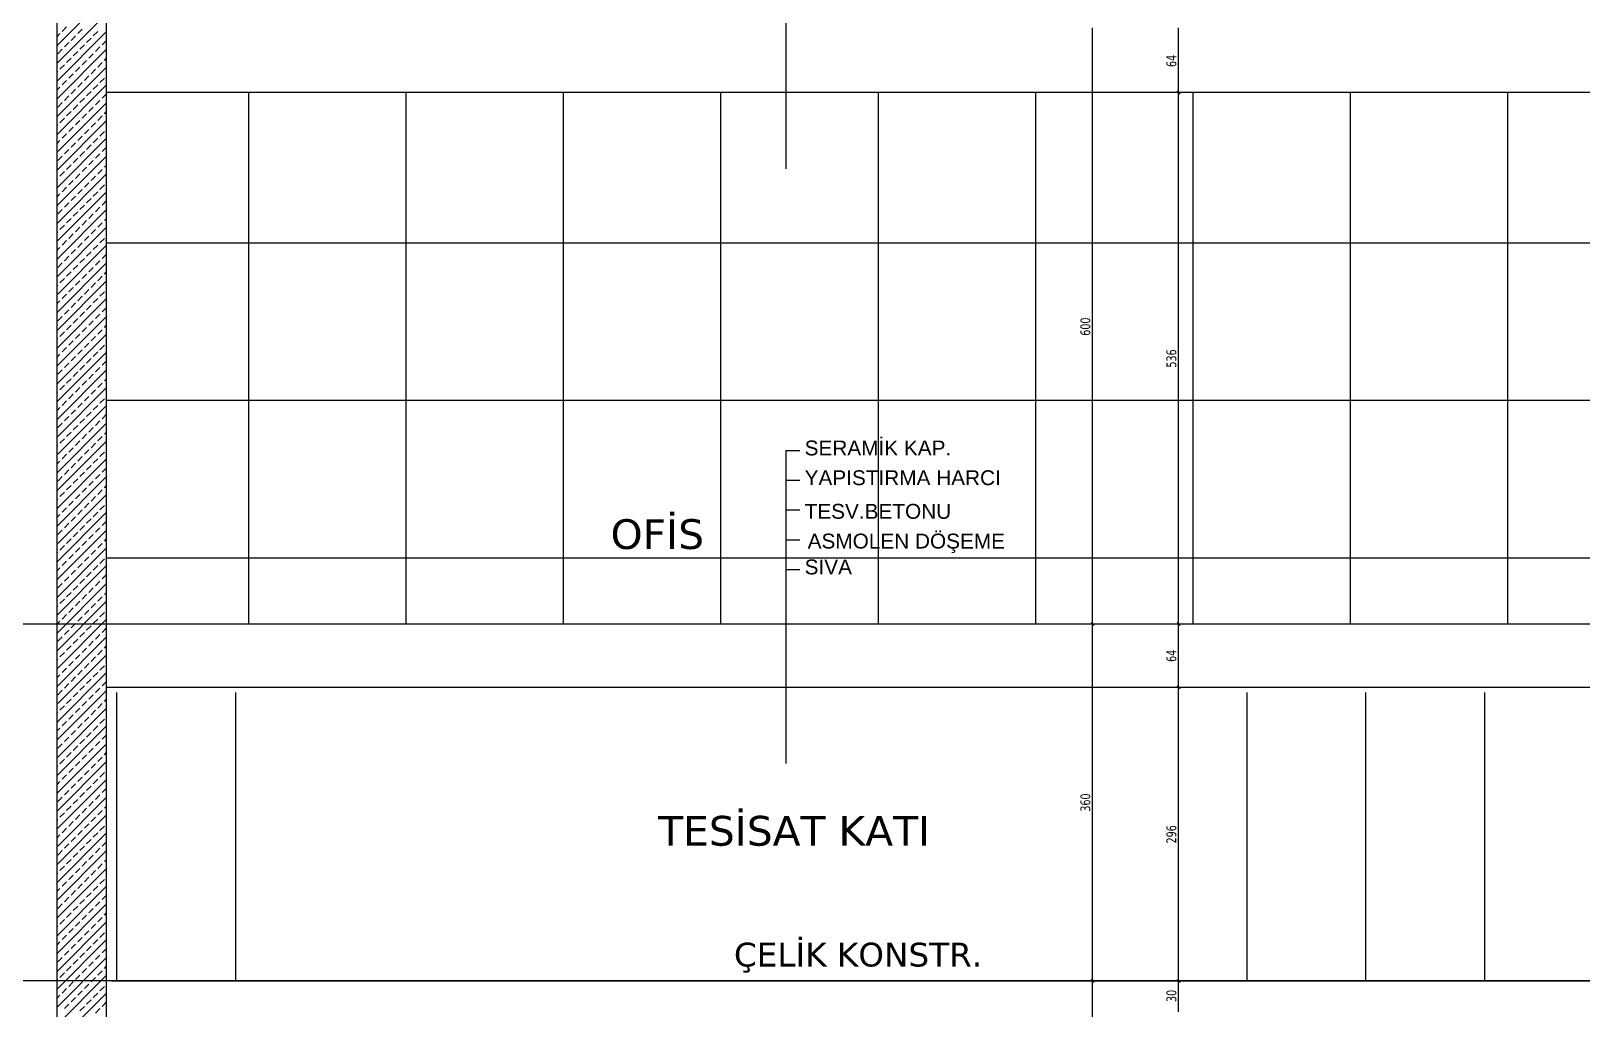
# Model space of a CAD drawing. Header units: millimetres. Extents: x 43168.9 to 43194.6, y -25545.1 to -25543.4.
# Drawn here: x 43183.7894 to 43184.1023, y -25544.2122 to -25544.0149 of the extents above; entities that cross this region are included whole.
import ezdxf
from ezdxf.enums import TextEntityAlignment as Align

# ---------------------------------------------------------------- set-up
doc = ezdxf.new("R2010")
doc.units = ezdxf.units.MM
doc.header["$LTSCALE"] = 200
doc.linetypes.add('kesit_$0$HIDDEN2', pattern=[0.1875, 0.125, -0.0625])
for name, color, linetype in [('gor-4_sgh', 17, 'Continuous'), ('kesit_$0$izd-alt_sgh', 8, 'kesit_$0$HIDDEN2'), ('kolon-b.a_sgh', 6, 'Continuous'), ('metal-mal._sgh', 122, 'Continuous'), ('olcuic_sgh', 183, 'Continuous'), ('tarama-betonarme_sgh', 223, 'Continuous'), ('yazi-mahal_sgh', 12, 'Continuous'), ('yazi-malz_sgh', 7, 'Continuous')]:
    doc.layers.add(name, color=color, linetype=linetype)
doc.styles.add('1-200', font='arial.ttf', dxfattribs={"height": 60})
doc.styles.add('dim', font='VERDANA.TTF', dxfattribs={"width": 0.7})
doc.styles.add('text1', font='VERDANA.TTF')

msp = doc.modelspace()

# ---------------------------------------------------------------- linework, layer by layer
at = {"color": 0, "linetype": 'ByBlock', "lineweight": -2}
for p, q in [((43184.02125, -25544.02766), (43184.02065, -25544.02706)), ((43184.02065, -25544.02706), (43184.02125, -25544.02766)), ((43184.0039, -25544.13486), (43184.0033, -25544.13426)), ((43184.0033, -25544.13426), (43184.0039, -25544.13486)), ((43184.02125, -25544.13486), (43184.02065, -25544.13426)), ((43184.02065, -25544.13426), (43184.02125, -25544.13486)), ((43184.02125, -25544.14766), (43184.02065, -25544.14706)), ((43184.02065, -25544.14706), (43184.02125, -25544.14766)), ((43184.0039, -25544.20686), (43184.0033, -25544.20626)), ((43184.0033, -25544.20626), (43184.0039, -25544.20686)), ((43184.02125, -25544.20686), (43184.02065, -25544.20626)), ((43184.02065, -25544.20626), (43184.02125, -25544.20686))]:
    msp.add_line(p, q, dxfattribs=at)
at = {"layer": 'gor-4_sgh'}
for p, q in [((43184.17469, -25544.02736), (43183.80469, -25544.02736)), ((43183.83338, -25544.13456), (43183.83338, -25544.02736)), ((43183.86513, -25544.13456), (43183.86513, -25544.02736)), ((43183.89688, -25544.13456), (43183.89688, -25544.02736)), ((43183.92863, -25544.13456), (43183.92863, -25544.02736)), ((43183.96038, -25544.13456), (43183.96038, -25544.02736)), ((43183.99213, -25544.13456), (43183.99213, -25544.02736)), ((43184.02388, -25544.13456), (43184.02388, -25544.02736)), ((43184.05563, -25544.13456), (43184.05563, -25544.02736)), ((43184.08738, -25544.13456), (43184.08738, -25544.02736)), ((43184.17469, -25544.05775), (43183.80469, -25544.05775)), ((43184.17469, -25544.0895), (43183.80469, -25544.0895)), ((43184.17469, -25544.12125), (43183.80469, -25544.12125)), ((43184.17469, -25544.13456), (43183.80469, -25544.13456)), ((43184.17469, -25544.14736), (43183.80469, -25544.14736)), ((43183.80671, -25544.14836), (43183.80671, -25544.20656)), ((43183.83071, -25544.14836), (43183.83071, -25544.20656)), ((43184.03469, -25544.14836), (43184.03469, -25544.20656)), ((43184.05869, -25544.14836), (43184.05869, -25544.20656)), ((43184.08269, -25544.14836), (43184.08269, -25544.20656))]:
    msp.add_line(p, q, dxfattribs=at)
at = {"layer": 'kesit_$0$izd-alt_sgh'}
for p, q in [((43185.17869, -25544.13456), (43183.58059, -25544.13456)), ((43185.17869, -25544.20656), (43183.58059, -25544.20656))]:
    msp.add_line(p, q, dxfattribs=at)
at = {"layer": 'kolon-b.a_sgh'}
for p, q in [((43183.80469, -25544.58656), (43183.80469, -25543.72656)), ((43183.79469, -25544.80656), (43183.79469, -25543.73456))]:
    msp.add_line(p, q, dxfattribs=at)
at = {"layer": 'metal-mal._sgh'}
msp.add_line((43183.80569, -25544.20656), (43184.22829, -25544.20656), dxfattribs=at)
at = {"layer": 'olcuic_sgh'}
for p, q in [((43184.0036, -25544.13481), (43184.0036, -25544.01431)), ((43184.02095, -25544.02761), (43184.02095, -25544.01431)), ((43184.02395, -25544.02736), (43184.02035, -25544.02736)), ((43184.02395, -25544.02736), (43184.02035, -25544.02736)), ((43184.02095, -25544.13481), (43184.02095, -25544.02711)), ((43184.0066, -25544.13456), (43184.003, -25544.13456)), ((43184.0066, -25544.13456), (43184.003, -25544.13456)), ((43184.0036, -25544.20681), (43184.0036, -25544.13431)), ((43184.02395, -25544.13456), (43184.02035, -25544.13456)), ((43184.02395, -25544.13456), (43184.02035, -25544.13456)), ((43184.02095, -25544.14761), (43184.02095, -25544.13431)), ((43184.02395, -25544.14736), (43184.02035, -25544.14736)), ((43184.02395, -25544.14736), (43184.02035, -25544.14736)), ((43184.02095, -25544.20681), (43184.02095, -25544.14711)), ((43184.0066, -25544.20656), (43184.003, -25544.20656)), ((43184.0066, -25544.20656), (43184.003, -25544.20656)), ((43184.0036, -25544.30681), (43184.0036, -25544.20631)), ((43184.01899, -25544.20656), (43184.02155, -25544.20656)), ((43184.01899, -25544.20656), (43184.02155, -25544.20656)), ((43184.02095, -25544.21281), (43184.02095, -25544.20631))]:
    msp.add_line(p, q, dxfattribs=at)
at = {"layer": 'tarama-betonarme_sgh'}
for p, q in [((43183.79469, -25544.01785), (43183.80469, -25544.00785)), ((43183.79469, -25544.02144), (43183.80469, -25544.01144)), ((43183.79572, -25544.01502), (43183.79662, -25544.01412)), ((43183.79886, -25544.01547), (43183.79976, -25544.01457)), ((43183.79469, -25544.02503), (43183.80469, -25544.01503)), ((43183.79469, -25544.01605), (43183.79527, -25544.01547)), ((43183.79617, -25544.01816), (43183.79706, -25544.01727)), ((43183.79751, -25544.01682), (43183.79841, -25544.01592)), ((43183.79931, -25544.01861), (43183.80021, -25544.01772)), ((43183.80066, -25544.01727), (43183.80156, -25544.01637)), ((43183.802, -25544.01592), (43183.8029, -25544.01502)), ((43183.8038, -25544.01772), (43183.80469, -25544.01683)), ((43183.79469, -25544.02862), (43183.80469, -25544.01862)), ((43183.79482, -25544.01951), (43183.79572, -25544.01861)), ((43183.79662, -25544.02131), (43183.79751, -25544.02041)), ((43183.79796, -25544.01996), (43183.79886, -25544.01906)), ((43183.79976, -25544.02176), (43183.80066, -25544.02086)), ((43183.80111, -25544.02041), (43183.802, -25544.01951)), ((43183.80245, -25544.01906), (43183.80335, -25544.01816)), ((43183.80425, -25544.02086), (43183.80469, -25544.02042)), ((43183.79469, -25544.03221), (43183.80469, -25544.02221)), ((43183.79469, -25544.02323), (43183.79482, -25544.0231)), ((43183.79527, -25544.02266), (43183.79617, -25544.02176)), ((43183.79706, -25544.02445), (43183.79796, -25544.02355)), ((43183.79841, -25544.0231), (43183.79931, -25544.02221)), ((43183.80021, -25544.0249), (43183.80111, -25544.024)), ((43183.80156, -25544.02355), (43183.80245, -25544.02266)), ((43183.8029, -25544.02221), (43183.8038, -25544.02131)), ((43183.79469, -25544.03581), (43183.80469, -25544.02581)), ((43183.79469, -25544.02683), (43183.79527, -25544.02625)), ((43183.79572, -25544.0258), (43183.79662, -25544.0249)), ((43183.79751, -25544.02759), (43183.79841, -25544.0267)), ((43183.79886, -25544.02625), (43183.79976, -25544.02535)), ((43183.80066, -25544.02804), (43183.80156, -25544.02715)), ((43183.802, -25544.0267), (43183.8029, -25544.0258)), ((43183.80335, -25544.02535), (43183.80425, -25544.02445)), ((43183.79469, -25544.0394), (43183.80469, -25544.0294)), ((43183.79482, -25544.03029), (43183.79572, -25544.02939)), ((43183.79617, -25544.02894), (43183.79706, -25544.02804)), ((43183.79796, -25544.03074), (43183.79886, -25544.02984)), ((43183.79931, -25544.02939), (43183.80021, -25544.02849)), ((43183.80111, -25544.03119), (43183.802, -25544.03029)), ((43183.80245, -25544.02984), (43183.80335, -25544.02894)), ((43183.8038, -25544.02849), (43183.80469, -25544.0276)), ((43183.79469, -25544.04299), (43183.80469, -25544.03299)), ((43183.79527, -25544.03343), (43183.79617, -25544.03253)), ((43183.79662, -25544.03208), (43183.79751, -25544.03119)), ((43183.79841, -25544.03388), (43183.79931, -25544.03298)), ((43183.79976, -25544.03253), (43183.80066, -25544.03164)), ((43183.80156, -25544.03433), (43183.80245, -25544.03343)), ((43183.8029, -25544.03298), (43183.8038, -25544.03208)), ((43183.80425, -25544.03164), (43183.80469, -25544.03119)), ((43183.79469, -25544.03401), (43183.79482, -25544.03388)), ((43183.79469, -25544.04658), (43183.80469, -25544.03658)), ((43183.79572, -25544.03657), (43183.79662, -25544.03568)), ((43183.79706, -25544.03523), (43183.79796, -25544.03433)), ((43183.79886, -25544.03702), (43183.79976, -25544.03613)), ((43183.80021, -25544.03568), (43183.80111, -25544.03478)), ((43183.802, -25544.03747), (43183.8029, -25544.03657)), ((43183.80335, -25544.03613), (43183.80425, -25544.03523)), ((43183.79469, -25544.0376), (43183.79527, -25544.03702)), ((43183.79617, -25544.03972), (43183.79706, -25544.03882)), ((43183.79751, -25544.03837), (43183.79841, -25544.03747)), ((43183.79931, -25544.04017), (43183.80021, -25544.03927)), ((43183.80066, -25544.03882), (43183.80156, -25544.03792)), ((43183.80245, -25544.04062), (43183.80335, -25544.03972)), ((43183.8038, -25544.03927), (43183.80469, -25544.03838)), ((43183.79469, -25544.05017), (43183.80469, -25544.04017)), ((43183.79482, -25544.04106), (43183.79572, -25544.04017)), ((43183.79662, -25544.04286), (43183.79751, -25544.04196)), ((43183.79796, -25544.04151), (43183.79886, -25544.04062)), ((43183.79976, -25544.04331), (43183.80066, -25544.04241)), ((43183.80111, -25544.04196), (43183.802, -25544.04106)), ((43183.8029, -25544.04376), (43183.8038, -25544.04286)), ((43183.80425, -25544.04241), (43183.80469, -25544.04197)), ((43183.79469, -25544.05377), (43183.80469, -25544.04377)), ((43183.79469, -25544.04479), (43183.79482, -25544.04466)), ((43183.79527, -25544.04421), (43183.79617, -25544.04331)), ((43183.79706, -25544.046), (43183.79796, -25544.04511)), ((43183.79841, -25544.04466), (43183.79931, -25544.04376)), ((43183.80021, -25544.04645), (43183.80111, -25544.04555)), ((43183.80156, -25544.04511), (43183.80245, -25544.04421)), ((43183.80335, -25544.0469), (43183.80425, -25544.046)), ((43183.79469, -25544.05736), (43183.80469, -25544.04736)), ((43183.79469, -25544.04838), (43183.79527, -25544.0478)), ((43183.79572, -25544.04735), (43183.79662, -25544.04645)), ((43183.79751, -25544.04915), (43183.79841, -25544.04825)), ((43183.79886, -25544.0478), (43183.79976, -25544.0469)), ((43183.80066, -25544.0496), (43183.80156, -25544.0487)), ((43183.802, -25544.04825), (43183.8029, -25544.04735)), ((43183.8038, -25544.05004), (43183.80469, -25544.04915)), ((43183.79469, -25544.06095), (43183.80469, -25544.05095)), ((43183.79482, -25544.05184), (43183.79572, -25544.05094)), ((43183.79617, -25544.05049), (43183.79706, -25544.0496)), ((43183.79796, -25544.05229), (43183.79886, -25544.05139)), ((43183.79931, -25544.05094), (43183.80021, -25544.05004)), ((43183.80111, -25544.05274), (43183.802, -25544.05184)), ((43183.80245, -25544.05139), (43183.80335, -25544.05049)), ((43183.79469, -25544.06454), (43183.80469, -25544.05454)), ((43183.79469, -25544.05556), (43183.79482, -25544.05543)), ((43183.79527, -25544.05498), (43183.79617, -25544.05409)), ((43183.79662, -25544.05364), (43183.79751, -25544.05274)), ((43183.79841, -25544.05543), (43183.79931, -25544.05453)), ((43183.79976, -25544.05409), (43183.80066, -25544.05319)), ((43183.80156, -25544.05588), (43183.80245, -25544.05498)), ((43183.8029, -25544.05453), (43183.8038, -25544.05364)), ((43183.80425, -25544.05319), (43183.80469, -25544.05275)), ((43183.79469, -25544.06813), (43183.80469, -25544.05813)), ((43183.79469, -25544.05915), (43183.79527, -25544.05858)), ((43183.79572, -25544.05813), (43183.79662, -25544.05723)), ((43183.79706, -25544.05678), (43183.79796, -25544.05588)), ((43183.79886, -25544.05858), (43183.79976, -25544.05768)), ((43183.80021, -25544.05723), (43183.80111, -25544.05633)), ((43183.802, -25544.05903), (43183.8029, -25544.05813)), ((43183.80335, -25544.05768), (43183.80425, -25544.05678)), ((43183.79469, -25544.07173), (43183.80469, -25544.06173)), ((43183.79482, -25544.06262), (43183.79572, -25544.06172)), ((43183.79617, -25544.06127), (43183.79706, -25544.06037)), ((43183.79751, -25544.05992), (43183.79841, -25544.05903)), ((43183.79931, -25544.06172), (43183.80021, -25544.06082)), ((43183.80066, -25544.06037), (43183.80156, -25544.05947)), ((43183.80245, -25544.06217), (43183.80335, -25544.06127)), ((43183.8038, -25544.06082), (43183.80469, -25544.05993)), ((43183.79527, -25544.06576), (43183.79617, -25544.06486)), ((43183.79662, -25544.06441), (43183.79751, -25544.06352)), ((43183.79796, -25544.06307), (43183.79886, -25544.06217)), ((43183.79976, -25544.06486), (43183.80066, -25544.06396)), ((43183.80111, -25544.06352), (43183.802, -25544.06262)), ((43183.8029, -25544.06531), (43183.8038, -25544.06441)), ((43183.80425, -25544.06396), (43183.80469, -25544.06352)), ((43183.79469, -25544.07532), (43183.80469, -25544.06532)), ((43183.79469, -25544.06634), (43183.79482, -25544.06621)), ((43183.79572, -25544.0689), (43183.79662, -25544.06801)), ((43183.79706, -25544.06756), (43183.79796, -25544.06666)), ((43183.79841, -25544.06621), (43183.79931, -25544.06531)), ((43183.80021, -25544.06801), (43183.80111, -25544.06711)), ((43183.80156, -25544.06666), (43183.80245, -25544.06576)), ((43183.80335, -25544.06845), (43183.80425, -25544.06756)), ((43183.79469, -25544.07891), (43183.80469, -25544.06891)), ((43183.79469, -25544.06993), (43183.79527, -25544.06935)), ((43183.79617, -25544.07205), (43183.79706, -25544.07115)), ((43183.79751, -25544.0707), (43183.79841, -25544.0698)), ((43183.79886, -25544.06935), (43183.79976, -25544.06845)), ((43183.80066, -25544.07115), (43183.80156, -25544.07025)), ((43183.802, -25544.0698), (43183.8029, -25544.0689)), ((43183.8038, -25544.0716), (43183.80469, -25544.07071)), ((43183.79469, -25544.0825), (43183.80469, -25544.0725)), ((43183.79482, -25544.07339), (43183.79572, -25544.0725)), ((43183.79662, -25544.07519), (43183.79751, -25544.07429)), ((43183.79796, -25544.07384), (43183.79886, -25544.07294)), ((43183.79931, -25544.0725), (43183.80021, -25544.0716)), ((43183.80111, -25544.07429), (43183.802, -25544.07339)), ((43183.80245, -25544.07294), (43183.80335, -25544.07205)), ((43183.80425, -25544.07474), (43183.80469, -25544.0743)), ((43183.79469, -25544.0861), (43183.80469, -25544.0761)), ((43183.79469, -25544.07711), (43183.79482, -25544.07699)), ((43183.79527, -25544.07654), (43183.79617, -25544.07564)), ((43183.79706, -25544.07833), (43183.79796, -25544.07743)), ((43183.79841, -25544.07699), (43183.79931, -25544.07609)), ((43183.79976, -25544.07564), (43183.80066, -25544.07474)), ((43183.80156, -25544.07743), (43183.80245, -25544.07654)), ((43183.8029, -25544.07609), (43183.8038, -25544.07519)), ((43183.79469, -25544.08969), (43183.80469, -25544.07969)), ((43183.79469, -25544.08071), (43183.79527, -25544.08013)), ((43183.79572, -25544.07968), (43183.79662, -25544.07878)), ((43183.79751, -25544.08148), (43183.79841, -25544.08058)), ((43183.79886, -25544.08013), (43183.79976, -25544.07923)), ((43183.80021, -25544.07878), (43183.80111, -25544.07788)), ((43183.802, -25544.08058), (43183.8029, -25544.07968)), ((43183.80335, -25544.07923), (43183.80425, -25544.07833)), ((43183.79469, -25544.09328), (43183.80469, -25544.08328)), ((43183.79482, -25544.08417), (43183.79572, -25544.08327)), ((43183.79617, -25544.08282), (43183.79706, -25544.08192)), ((43183.79796, -25544.08462), (43183.79886, -25544.08372)), ((43183.79931, -25544.08327), (43183.80021, -25544.08237)), ((43183.80066, -25544.08192), (43183.80156, -25544.08103)), ((43183.80245, -25544.08372), (43183.80335, -25544.08282)), ((43183.8038, -25544.08237), (43183.80469, -25544.08148)), ((43183.79469, -25544.09687), (43183.80469, -25544.08687)), ((43183.79527, -25544.08731), (43183.79617, -25544.08641)), ((43183.79662, -25544.08597), (43183.79751, -25544.08507)), ((43183.79841, -25544.08776), (43183.79931, -25544.08686)), ((43183.79976, -25544.08641), (43183.80066, -25544.08552)), ((43183.80111, -25544.08507), (43183.802, -25544.08417)), ((43183.8029, -25544.08686), (43183.8038, -25544.08597)), ((43183.80425, -25544.08552), (43183.80469, -25544.08508)), ((43183.79469, -25544.08789), (43183.79482, -25544.08776)), ((43183.79572, -25544.09046), (43183.79662, -25544.08956)), ((43183.79706, -25544.08911), (43183.79796, -25544.08821)), ((43183.79886, -25544.0909), (43183.79976, -25544.09001)), ((43183.80021, -25544.08956), (43183.80111, -25544.08866)), ((43183.80156, -25544.08821), (43183.80245, -25544.08731)), ((43183.80335, -25544.09001), (43183.80425, -25544.08911)), ((43183.79469, -25544.10046), (43183.80469, -25544.09046)), ((43183.79469, -25544.09148), (43183.79527, -25544.0909)), ((43183.79617, -25544.0936), (43183.79706, -25544.0927)), ((43183.79751, -25544.09225), (43183.79841, -25544.09135)), ((43183.79931, -25544.09405), (43183.80021, -25544.09315)), ((43183.80066, -25544.0927), (43183.80156, -25544.0918)), ((43183.802, -25544.09135), (43183.8029, -25544.09046)), ((43183.8038, -25544.09315), (43183.80469, -25544.09226)), ((43183.79469, -25544.10406), (43183.80469, -25544.09406)), ((43183.79482, -25544.09495), (43183.79572, -25544.09405)), ((43183.79662, -25544.09674), (43183.79751, -25544.09584)), ((43183.79796, -25544.0954), (43183.79886, -25544.0945)), ((43183.79976, -25544.09719), (43183.80066, -25544.09629)), ((43183.80111, -25544.09584), (43183.802, -25544.09495)), ((43183.80245, -25544.0945), (43183.80335, -25544.0936)), ((43183.80425, -25544.09629), (43183.80469, -25544.09585)), ((43183.79469, -25544.10765), (43183.80469, -25544.09765)), ((43183.79469, -25544.09867), (43183.79482, -25544.09854)), ((43183.79527, -25544.09809), (43183.79617, -25544.09719)), ((43183.79706, -25544.09989), (43183.79796, -25544.09899)), ((43183.79841, -25544.09854), (43183.79931, -25544.09764)), ((43183.80156, -25544.09899), (43183.80245, -25544.09809)), ((43183.8029, -25544.09764), (43183.8038, -25544.09674)), ((43183.79469, -25544.11124), (43183.80469, -25544.10124)), ((43183.79469, -25544.10226), (43183.79527, -25544.10168)), ((43183.79572, -25544.10123), (43183.79662, -25544.10033)), ((43183.79751, -25544.10303), (43183.79841, -25544.10213)), ((43183.79886, -25544.10168), (43183.79976, -25544.10078)), ((43183.80021, -25544.10033), (43183.80111, -25544.09944)), ((43183.802, -25544.10213), (43183.8029, -25544.10123)), ((43183.80335, -25544.10078), (43183.80425, -25544.09989)), ((43183.79469, -25544.11483), (43183.80469, -25544.10483)), ((43183.79482, -25544.10572), (43183.79572, -25544.10482)), ((43183.79617, -25544.10438), (43183.79706, -25544.10348)), ((43183.79796, -25544.10617), (43183.79886, -25544.10527)), ((43183.79931, -25544.10482), (43183.80021, -25544.10393)), ((43183.80066, -25544.10348), (43183.80156, -25544.10258)), ((43183.80245, -25544.10527), (43183.80335, -25544.10438)), ((43183.8038, -25544.10393), (43183.80469, -25544.10304)), ((43183.79469, -25544.11842), (43183.80469, -25544.10842)), ((43183.79527, -25544.10887), (43183.79617, -25544.10797)), ((43183.79662, -25544.10752), (43183.79751, -25544.10662)), ((43183.79841, -25544.10931), (43183.79931, -25544.10842)), ((43183.79976, -25544.10797), (43183.80066, -25544.10707)), ((43183.80111, -25544.10662), (43183.802, -25544.10572)), ((43183.8029, -25544.10842), (43183.8038, -25544.10752)), ((43183.80425, -25544.10707), (43183.80469, -25544.10663)), ((43183.79469, -25544.10944), (43183.79482, -25544.10931)), ((43183.79572, -25544.11201), (43183.79662, -25544.11111)), ((43183.79706, -25544.11066), (43183.79796, -25544.10976)), ((43183.79886, -25544.11246), (43183.79976, -25544.11156)), ((43183.80021, -25544.11111), (43183.80111, -25544.11021)), ((43183.80156, -25544.10976), (43183.80245, -25544.10887)), ((43183.80335, -25544.11156), (43183.80425, -25544.11066)), ((43183.79469, -25544.12202), (43183.80469, -25544.11202)), ((43183.79469, -25544.11304), (43183.79527, -25544.11246)), ((43183.79617, -25544.11515), (43183.79706, -25544.11425)), ((43183.79751, -25544.1138), (43183.79841, -25544.11291)), ((43183.79931, -25544.1156), (43183.80021, -25544.1147)), ((43183.80066, -25544.11425), (43183.80156, -25544.11336)), ((43183.802, -25544.11291), (43183.8029, -25544.11201)), ((43183.8038, -25544.1147), (43183.80469, -25544.11381)), ((43183.79469, -25544.12561), (43183.80469, -25544.11561)), ((43183.79482, -25544.1165), (43183.79572, -25544.1156)), ((43183.79662, -25544.11829), (43183.79751, -25544.1174)), ((43183.79796, -25544.11695), (43183.79886, -25544.11605)), ((43183.79976, -25544.11874), (43183.80066, -25544.11785)), ((43183.80111, -25544.1174), (43183.802, -25544.1165)), ((43183.80245, -25544.11605), (43183.80335, -25544.11515)), ((43183.80425, -25544.11785), (43183.80469, -25544.1174)), ((43183.79469, -25544.1292), (43183.80469, -25544.1192)), ((43183.79469, -25544.12022), (43183.79482, -25544.12009)), ((43183.79527, -25544.11964), (43183.79617, -25544.11874)), ((43183.79706, -25544.12144), (43183.79796, -25544.12054)), ((43183.79841, -25544.12009), (43183.79931, -25544.11919)), ((43183.80021, -25544.12189), (43183.80111, -25544.12099)), ((43183.80156, -25544.12054), (43183.80245, -25544.11964)), ((43183.8029, -25544.11919), (43183.8038, -25544.11829)), ((43183.79469, -25544.13279), (43183.80469, -25544.12279)), ((43183.79469, -25544.12381), (43183.79527, -25544.12323)), ((43183.79572, -25544.12278), (43183.79662, -25544.12189)), ((43183.79751, -25544.12458), (43183.79841, -25544.12368)), ((43183.79886, -25544.12323), (43183.79976, -25544.12234)), ((43183.80066, -25544.12503), (43183.80156, -25544.12413)), ((43183.802, -25544.12368), (43183.8029, -25544.12278)), ((43183.80335, -25544.12234), (43183.80425, -25544.12144)), ((43183.79469, -25544.13638), (43183.80469, -25544.12638)), ((43183.79482, -25544.12728), (43183.79572, -25544.12638)), ((43183.79617, -25544.12593), (43183.79706, -25544.12503)), ((43183.79796, -25544.12772), (43183.79886, -25544.12683)), ((43183.79931, -25544.12638), (43183.80021, -25544.12548)), ((43183.80111, -25544.12817), (43183.802, -25544.12728)), ((43183.80245, -25544.12683), (43183.80335, -25544.12593)), ((43183.8038, -25544.12548), (43183.80469, -25544.12459)), ((43183.79469, -25544.13998), (43183.80469, -25544.12998)), ((43183.79527, -25544.13042), (43183.79617, -25544.12952)), ((43183.79662, -25544.12907), (43183.79751, -25544.12817)), ((43183.79841, -25544.13087), (43183.79931, -25544.12997)), ((43183.79976, -25544.12952), (43183.80066, -25544.12862)), ((43183.80156, -25544.13132), (43183.80245, -25544.13042)), ((43183.8029, -25544.12997), (43183.8038, -25544.12907)), ((43183.80425, -25544.12862), (43183.80469, -25544.12818)), ((43183.79469, -25544.131), (43183.79482, -25544.13087)), ((43183.79469, -25544.14357), (43183.80469, -25544.13357)), ((43183.79572, -25544.13356), (43183.79662, -25544.13266)), ((43183.79706, -25544.13221), (43183.79796, -25544.13132)), ((43183.79886, -25544.13401), (43183.79976, -25544.13311)), ((43183.80021, -25544.13266), (43183.80111, -25544.13177)), ((43183.802, -25544.13446), (43183.8029, -25544.13356)), ((43183.80335, -25544.13311), (43183.80425, -25544.13221)), ((43183.79469, -25544.13459), (43183.79527, -25544.13401)), ((43183.79617, -25544.1367), (43183.79706, -25544.13581)), ((43183.79751, -25544.13536), (43183.79841, -25544.13446)), ((43183.79931, -25544.13715), (43183.80021, -25544.13626)), ((43183.80066, -25544.13581), (43183.80156, -25544.13491)), ((43183.80245, -25544.1376), (43183.80335, -25544.1367)), ((43183.8038, -25544.13626), (43183.80469, -25544.13536)), ((43183.79469, -25544.14716), (43183.80469, -25544.13716)), ((43183.79482, -25544.13805), (43183.79572, -25544.13715)), ((43183.79662, -25544.13985), (43183.79751, -25544.13895)), ((43183.79796, -25544.1385), (43183.79886, -25544.1376)), ((43183.79976, -25544.1403), (43183.80066, -25544.1394)), ((43183.80111, -25544.13895), (43183.802, -25544.13805)), ((43183.8029, -25544.14075), (43183.8038, -25544.13985)), ((43183.80425, -25544.1394), (43183.80469, -25544.13896)), ((43183.79469, -25544.15075), (43183.80469, -25544.14075)), ((43183.79469, -25544.14177), (43183.79482, -25544.14164)), ((43183.79527, -25544.14119), (43183.79617, -25544.1403)), ((43183.79706, -25544.14299), (43183.79796, -25544.14209)), ((43183.79841, -25544.14164), (43183.79931, -25544.14075)), ((43183.80021, -25544.14344), (43183.80111, -25544.14254)), ((43183.80156, -25544.14209), (43183.80245, -25544.14119)), ((43183.80335, -25544.14389), (43183.80425, -25544.14299)), ((43183.79469, -25544.15435), (43183.80469, -25544.14435)), ((43183.79469, -25544.14536), (43183.79527, -25544.14479)), ((43183.79572, -25544.14434), (43183.79662, -25544.14344)), ((43183.79751, -25544.14613), (43183.79841, -25544.14524)), ((43183.79886, -25544.14479), (43183.79976, -25544.14389)), ((43183.80066, -25544.14658), (43183.80156, -25544.14568)), ((43183.802, -25544.14524), (43183.8029, -25544.14434)), ((43183.8038, -25544.14703), (43183.80469, -25544.14614)), ((43183.79469, -25544.15794), (43183.80469, -25544.14794)), ((43183.79482, -25544.14883), (43183.79572, -25544.14793)), ((43183.79617, -25544.14748), (43183.79706, -25544.14658)), ((43183.79796, -25544.14928), (43183.79886, -25544.14838)), ((43183.79931, -25544.14793), (43183.80021, -25544.14703)), ((43183.80111, -25544.14973), (43183.802, -25544.14883)), ((43183.80245, -25544.14838), (43183.80335, -25544.14748)), ((43183.79469, -25544.16153), (43183.80469, -25544.15153)), ((43183.79469, -25544.15255), (43183.79482, -25544.15242)), ((43183.79527, -25544.15197), (43183.79617, -25544.15107)), ((43183.79662, -25544.15062), (43183.79751, -25544.14973)), ((43183.79841, -25544.15242), (43183.79931, -25544.15152)), ((43183.79976, -25544.15107), (43183.80066, -25544.15017)), ((43183.80156, -25544.15287), (43183.80245, -25544.15197)), ((43183.8029, -25544.15152), (43183.8038, -25544.15062)), ((43183.80425, -25544.15017), (43183.80469, -25544.14973)), ((43183.79469, -25544.16512), (43183.80469, -25544.15512)), ((43183.79469, -25544.15614), (43183.79527, -25544.15556)), ((43183.79572, -25544.15511), (43183.79662, -25544.15422)), ((43183.79706, -25544.15377), (43183.79796, -25544.15287)), ((43183.79886, -25544.15556), (43183.79976, -25544.15466)), ((43183.80021, -25544.15422), (43183.80111, -25544.15332)), ((43183.802, -25544.15601), (43183.8029, -25544.15511)), ((43183.80335, -25544.15466), (43183.80425, -25544.15377)), ((43183.79469, -25544.16871), (43183.80469, -25544.15871)), ((43183.79482, -25544.1596), (43183.79572, -25544.15871)), ((43183.79617, -25544.15826), (43183.79706, -25544.15736)), ((43183.79751, -25544.15691), (43183.79841, -25544.15601)), ((43183.79931, -25544.15871), (43183.80021, -25544.15781)), ((43183.80066, -25544.15736), (43183.80156, -25544.15646)), ((43183.80245, -25544.15915), (43183.80335, -25544.15826)), ((43183.8038, -25544.15781), (43183.80469, -25544.15692)), ((43183.79527, -25544.16275), (43183.79617, -25544.16185)), ((43183.79662, -25544.1614), (43183.79751, -25544.1605)), ((43183.79796, -25544.16005), (43183.79886, -25544.15915)), ((43183.79976, -25544.16185), (43183.80066, -25544.16095)), ((43183.80111, -25544.1605), (43183.802, -25544.1596)), ((43183.8029, -25544.1623), (43183.8038, -25544.1614)), ((43183.80425, -25544.16095), (43183.80469, -25544.16051)), ((43183.79469, -25544.17231), (43183.80469, -25544.16231)), ((43183.79469, -25544.16333), (43183.79482, -25544.1632)), ((43183.79572, -25544.16589), (43183.79662, -25544.16499)), ((43183.79706, -25544.16454), (43183.79796, -25544.16365)), ((43183.79841, -25544.1632), (43183.79931, -25544.1623)), ((43183.80021, -25544.16499), (43183.80111, -25544.16409)), ((43183.80156, -25544.16365), (43183.80245, -25544.16275)), ((43183.80335, -25544.16544), (43183.80425, -25544.16454)), ((43183.79469, -25544.1759), (43183.80469, -25544.1659)), ((43183.79469, -25544.16692), (43183.79527, -25544.16634)), ((43183.79617, -25544.16903), (43183.79706, -25544.16814)), ((43183.79751, -25544.16769), (43183.79841, -25544.16679)), ((43183.79886, -25544.16634), (43183.79976, -25544.16544)), ((43183.80066, -25544.16814), (43183.80156, -25544.16724)), ((43183.802, -25544.16679), (43183.8029, -25544.16589)), ((43183.8038, -25544.16858), (43183.80469, -25544.16769)), ((43183.79469, -25544.17949), (43183.80469, -25544.16949)), ((43183.79482, -25544.17038), (43183.79572, -25544.16948)), ((43183.79662, -25544.17218), (43183.79751, -25544.17128)), ((43183.79796, -25544.17083), (43183.79886, -25544.16993)), ((43183.79931, -25544.16948), (43183.80021, -25544.16858)), ((43183.80111, -25544.17128), (43183.802, -25544.17038)), ((43183.80245, -25544.16993), (43183.80335, -25544.16903)), ((43183.80425, -25544.17173), (43183.80469, -25544.17129)), ((43183.79469, -25544.18308), (43183.80469, -25544.17308)), ((43183.79469, -25544.1741), (43183.79482, -25544.17397)), ((43183.79527, -25544.17352), (43183.79617, -25544.17263)), ((43183.79706, -25544.17532), (43183.79796, -25544.17442)), ((43183.79841, -25544.17397), (43183.79931, -25544.17307)), ((43183.79976, -25544.17263), (43183.80066, -25544.17173)), ((43183.80156, -25544.17442), (43183.80245, -25544.17352)), ((43183.8029, -25544.17307), (43183.8038, -25544.17218)), ((43183.79469, -25544.18667), (43183.80469, -25544.17667)), ((43183.79469, -25544.17769), (43183.79527, -25544.17712)), ((43183.79572, -25544.17667), (43183.79662, -25544.17577)), ((43183.79751, -25544.17846), (43183.79841, -25544.17756)), ((43183.79886, -25544.17712), (43183.79976, -25544.17622)), ((43183.80021, -25544.17577), (43183.80111, -25544.17487)), ((43183.802, -25544.17756), (43183.8029, -25544.17667)), ((43183.80335, -25544.17622), (43183.80425, -25544.17532)), ((43183.79469, -25544.19027), (43183.80469, -25544.18027)), ((43183.79482, -25544.18116), (43183.79572, -25544.18026)), ((43183.79617, -25544.17981), (43183.79706, -25544.17891)), ((43183.79796, -25544.18161), (43183.79886, -25544.18071)), ((43183.79931, -25544.18026), (43183.80021, -25544.17936)), ((43183.80066, -25544.17891), (43183.80156, -25544.17801)), ((43183.80245, -25544.18071), (43183.80335, -25544.17981)), ((43183.8038, -25544.17936), (43183.80469, -25544.17847)), ((43183.79469, -25544.19386), (43183.80469, -25544.18386)), ((43183.79527, -25544.1843), (43183.79617, -25544.1834)), ((43183.79662, -25544.18295), (43183.79751, -25544.18205)), ((43183.79841, -25544.18475), (43183.79931, -25544.18385)), ((43183.79976, -25544.1834), (43183.80066, -25544.1825)), ((43183.80111, -25544.18205), (43183.802, -25544.18116)), ((43183.8029, -25544.18385), (43183.8038, -25544.18295)), ((43183.80425, -25544.1825), (43183.80469, -25544.18206)), ((43183.79469, -25544.18488), (43183.79482, -25544.18475)), ((43183.79572, -25544.18744), (43183.79662, -25544.18654)), ((43183.79706, -25544.1861), (43183.79796, -25544.1852)), ((43183.79886, -25544.18789), (43183.79976, -25544.18699)), ((43183.80021, -25544.18654), (43183.80111, -25544.18565)), ((43183.80156, -25544.1852), (43183.80245, -25544.1843)), ((43183.80335, -25544.18699), (43183.80425, -25544.1861)), ((43183.79469, -25544.19745), (43183.80469, -25544.18745)), ((43183.79469, -25544.18847), (43183.79527, -25544.18789)), ((43183.79617, -25544.19059), (43183.79706, -25544.18969)), ((43183.79751, -25544.18924), (43183.79841, -25544.18834)), ((43183.79931, -25544.19103), (43183.80021, -25544.19014)), ((43183.80066, -25544.18969), (43183.80156, -25544.18879)), ((43183.802, -25544.18834), (43183.8029, -25544.18744)), ((43183.8038, -25544.19014), (43183.80469, -25544.18925)), ((43183.79469, -25544.20104), (43183.80469, -25544.19104)), ((43183.79482, -25544.19193), (43183.79572, -25544.19103)), ((43183.79662, -25544.19373), (43183.79751, -25544.19283)), ((43183.79796, -25544.19238), (43183.79886, -25544.19148)), ((43183.79976, -25544.19418), (43183.80066, -25544.19328)), ((43183.80111, -25544.19283), (43183.802, -25544.19193)), ((43183.80245, -25544.19148), (43183.80335, -25544.19059)), ((43183.80425, -25544.19328), (43183.80469, -25544.19284)), ((43183.79469, -25544.20463), (43183.80469, -25544.19463)), ((43183.79469, -25544.19565), (43183.79482, -25544.19552)), ((43183.79527, -25544.19508), (43183.79617, -25544.19418)), ((43183.79706, -25544.19687), (43183.79796, -25544.19597)), ((43183.79841, -25544.19552), (43183.79931, -25544.19463)), ((43183.80021, -25544.19732), (43183.80111, -25544.19642)), ((43183.80156, -25544.19597), (43183.80245, -25544.19508)), ((43183.8029, -25544.19463), (43183.8038, -25544.19373)), ((43183.79469, -25544.20823), (43183.80469, -25544.19823)), ((43183.79469, -25544.19925), (43183.79527, -25544.19867)), ((43183.79572, -25544.19822), (43183.79662, -25544.19732)), ((43183.79751, -25544.20002), (43183.79841, -25544.19912)), ((43183.79886, -25544.19867), (43183.79976, -25544.19777)), ((43183.802, -25544.19912), (43183.8029, -25544.19822)), ((43183.80335, -25544.19777), (43183.80425, -25544.19687)), ((43183.79469, -25544.21182), (43183.80469, -25544.20182)), ((43183.79482, -25544.20271), (43183.79572, -25544.20181)), ((43183.79617, -25544.20136), (43183.79706, -25544.20046)), ((43183.79796, -25544.20316), (43183.79886, -25544.20226)), ((43183.79931, -25544.20181), (43183.80021, -25544.20091)), ((43183.80066, -25544.20046), (43183.80156, -25544.19957)), ((43183.80245, -25544.20226), (43183.80335, -25544.20136)), ((43183.8038, -25544.20091), (43183.80469, -25544.20002)), ((43183.79469, -25544.21541), (43183.80469, -25544.20541)), ((43183.79527, -25544.20585), (43183.79617, -25544.20495)), ((43183.79662, -25544.20451), (43183.79751, -25544.20361)), ((43183.79841, -25544.2063), (43183.79931, -25544.2054)), ((43183.79976, -25544.20495), (43183.80066, -25544.20406)), ((43183.80111, -25544.20361), (43183.802, -25544.20271)), ((43183.8029, -25544.2054), (43183.8038, -25544.20451)), ((43183.80425, -25544.20406), (43183.80469, -25544.20361)), ((43183.79469, -25544.20643), (43183.79482, -25544.2063)), ((43183.79572, -25544.209), (43183.79662, -25544.2081)), ((43183.79706, -25544.20765), (43183.79796, -25544.20675)), ((43183.79886, -25544.20944), (43183.79976, -25544.20855)), ((43183.80021, -25544.2081), (43183.80111, -25544.2072)), ((43183.80156, -25544.20675), (43183.80245, -25544.20585)), ((43183.80335, -25544.20855), (43183.80425, -25544.20765)), ((43183.79469, -25544.219), (43183.80469, -25544.209)), ((43183.79469, -25544.21002), (43183.79527, -25544.20944)), ((43183.79617, -25544.21214), (43183.79706, -25544.21124)), ((43183.79751, -25544.21079), (43183.79841, -25544.20989)), ((43183.79931, -25544.21259), (43183.80021, -25544.21169)), ((43183.80066, -25544.21124), (43183.80156, -25544.21034)), ((43183.802, -25544.20989), (43183.8029, -25544.209)), ((43183.8038, -25544.21169), (43183.80469, -25544.2108)), ((43183.80245, -25544.21304), (43183.80335, -25544.21214))]:
    msp.add_line(p, q, dxfattribs=at)
at = {"layer": 'yazi-malz_sgh'}
for p, q in [((43183.94171, -25543.97955), (43183.94171, -25544.04271)), ((43183.94171, -25544.09955), (43183.94451, -25544.09955)), ((43183.94171, -25544.09955), (43183.94171, -25544.16271)), ((43183.94171, -25544.10555), (43183.94451, -25544.10555)), ((43183.94171, -25544.11155), (43183.94451, -25544.11155)), ((43183.94171, -25544.11755), (43183.94451, -25544.11755)), ((43183.94171, -25544.12355), (43183.94451, -25544.12355))]:
    msp.add_line(p, q, dxfattribs=at)

# ---------------------------------------------------------------- texts
at = {"layer": 'olcuic_sgh', "color": 2, "style": 'dim', "width": 0.7}
for s, p in [('64', (43184.02049, -25544.0222)), ('600', (43184.00314, -25544.0764)), ('536', (43184.02049, -25544.08283)), ('64', (43184.02049, -25544.1422)), ('360', (43184.00314, -25544.17241)), ('296', (43184.02049, -25544.17882)), ('30', (43184.02049, -25544.2108))]:
    msp.add_text(s, height=0.002, rotation=90, dxfattribs=at).set_placement(p)
at = {"layer": 'yazi-mahal_sgh', "style": 'text1'}
for s, height, p in [('OFİS', 0.006, (43183.92522, -25544.11942)), ('TESİSAT KATI', 0.006, (43183.97082, -25544.17927)), ('ÇELİK KONSTR.', 0.0048, (43183.98132, -25544.20365))]:
    msp.add_text(s, height=height, dxfattribs=at).set_placement(p, align=Align.RIGHT)
at = {"layer": 'yazi-malz_sgh', "style": '1-200'}
for s, p in [('SERAMİK KAP.', (43183.94551, -25544.10055)), ('YAPISTIRMA HARCI', (43183.94551, -25544.10655)), ('TESV.BETONU', (43183.94551, -25544.11333)), ('ASMOLEN DÖŞEME', (43183.94612, -25544.11933)), ('SIVA', (43183.94551, -25544.12455))]:
    msp.add_text(s, height=0.003, rotation=360, dxfattribs=at).set_placement(p)

doc.saveas('drawing.dxf')
